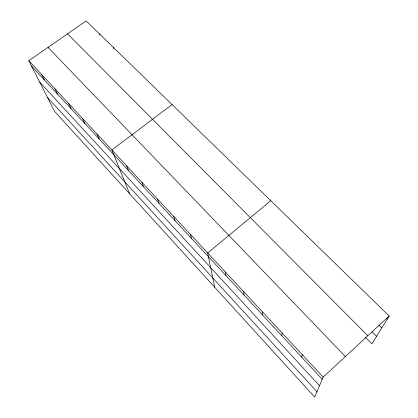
<?xml version="1.0" encoding="UTF-8"?>
<svg xmlns="http://www.w3.org/2000/svg" width="418" height="418" viewBox="0 0 418 418"><rect width="100%" height="100%" fill="white"/><g stroke="black" fill="none" stroke-linecap="round" stroke-linejoin="round"><path stroke-width="0.63" d="M262.603 315.047L262.608 312.006M281.831 335.764L282.124 332.984M301.702 357.171L302.298 354.673M389.168 316.003L323.166 377.099L314.702 397.1L54.554 111.329L28.832 60.73L86.139 20.9L389.168 316.003L371.936 343.805L365.557 337.368M270.775 200.708L207.683 252.968L214.711 287.26M172.054 104.568L111.867 149.978L129.726 193.91M386.347 318.135L387.282 319.044M379.037 325.256L381.765 327.952M372.025 331.803L376.566 336.338M67.517 33.842L367.819 335.764M48.033 47.386L345.383 356.533M28.832 60.73L323.166 377.099M31.575 66.122L322.236 379.298M39.7 82.106L319.519 385.715M47.495 97.441L316.969 391.744M41.732 74.592L44.355 79.89M54.983 88.835L57.485 94.04M68.604 103.476L70.976 108.576M82.618 118.54L84.844 123.519M97.028 134.032L99.108 138.886M126.685 165.909L128.441 170.492M141.937 182.3L143.52 186.736M99.505 33.915L99.886 35.049M157.643 199.182L159.039 203.461M113.231 47.281L113.623 48.525M173.82 216.571L175.022 220.678M190.493 234.493L191.481 238.417M225.412 272.029L225.939 275.54M243.715 291.696L243.981 294.983"/></g></svg>
